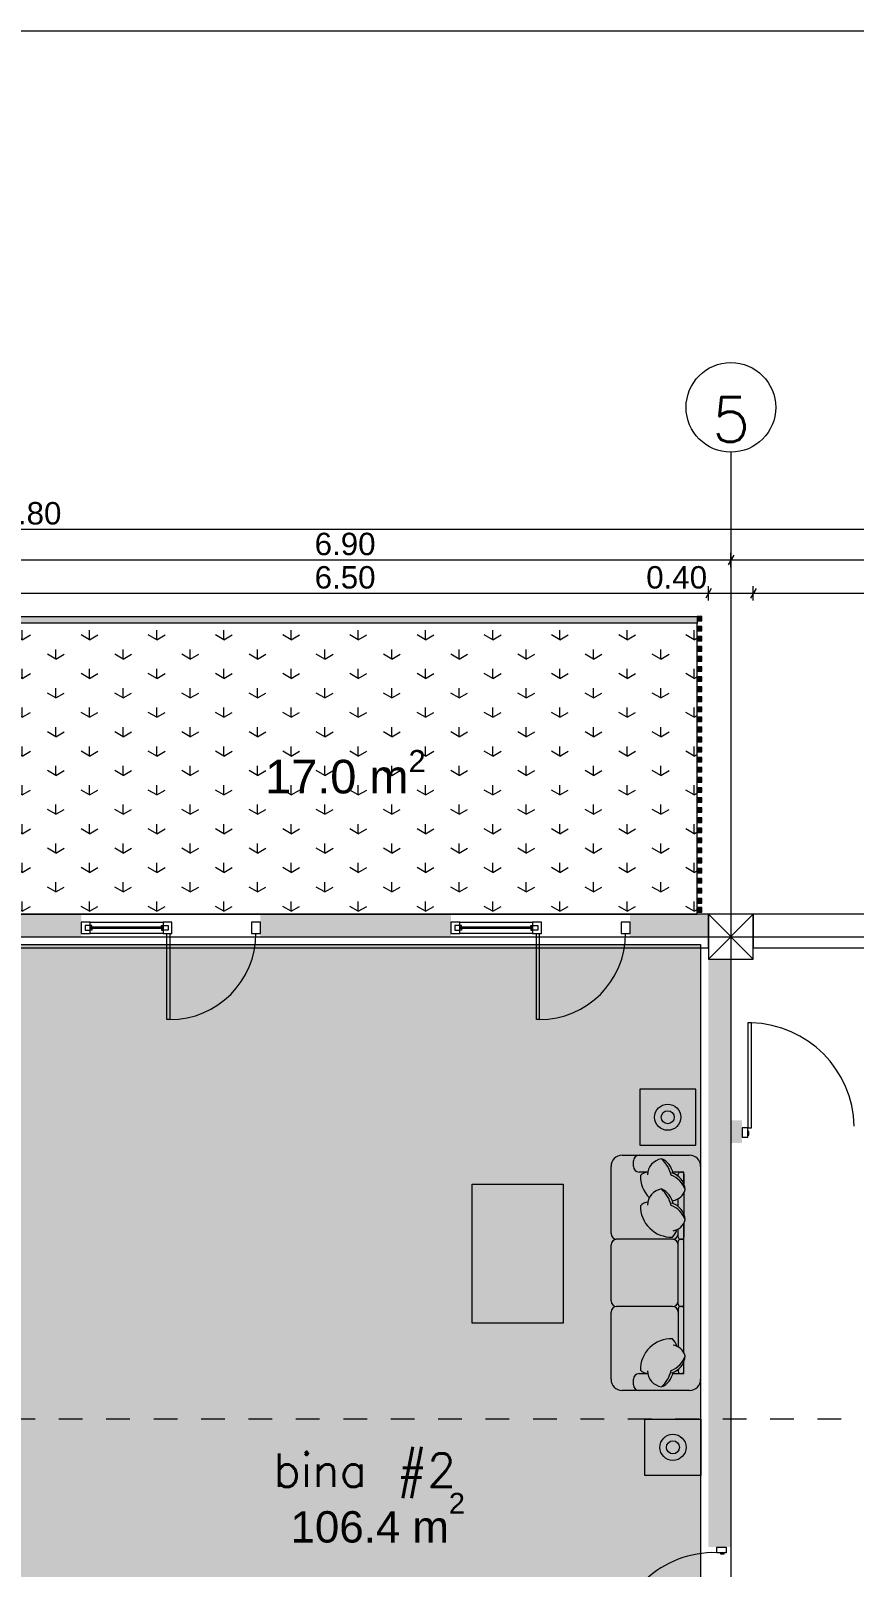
# Model space of a CAD drawing. Header units: millimetres. Extents: x 476244520 to 476657119, y 4620824743 to 4621446928.
# Drawn here: x 476411703 to 476419056, y 4621037509 to 4621051227 of the extents above; entities that cross this region are included whole.
import ezdxf

# ---------------------------------------------------------------- set-up
doc = ezdxf.new("R2010")
doc.units = ezdxf.units.MM
doc.header["$MEASUREMENT"] = 0
doc.linetypes.add('Dashed', pattern=[423.333333, 211.666667, -211.666667])
for name, color, linetype, lineweight in [('0_Pen_No__42_Pen_No__250_Pen_No__5', 5, 'Continuous', 0), ('2D Drafting - General_Pen_No__1_Pen_No__7', 7, 'Continuous', 0), ('2D Drafting - General_Pen_No__1_Pen_No__7_Pen_No__7', 7, 'Continuous', 0), ('2D Drafting - General_Pen_No__250_Pen_No__7_Pen_No__4', 7, 'Continuous', 0), ('2D Drafting - General_Pen_No__250_Pen_No__7_Pen_No__7', 7, 'Continuous', 0), ('2D Drafting - General_Pen_No__7_Pen_No__7_Pen_No__7', 7, 'Continuous', 0), ('Annotation - Text_Pen_No__7_Pen_No__142', 142, 'Continuous', 0), ('Annotation - Text_Pen_No__7_Pen_No__5', 5, 'Continuous', 0), ('Doors_Pen_No__7_Pen_No__7', 7, 'Continuous', 0), ('Doors_Pen_No__7_Pen_No__7_Pen_No__7', 7, 'Continuous', 0), ('G-Anno-Nplt_Pen_No__142', 142, 'Continuous', 0), ('G-Anno-Nplt_Pen_No__151', 151, 'Continuous', 0), ('G-Anno-Nplt_Pen_No__4', 7, 'Continuous', 0), ('G-Anno-Nplt_Pen_No__7', 7, 'Continuous', 0), ('kar-panjara_Pen_No__7_Pen_No__7_Pen_No__7', 7, 'Continuous', 0), ('New_0_Pen_No__250_Pen_No__255', 255, 'Continuous', 0), ('New_0_Pen_No__250_Pen_No__7', 7, 'Continuous', 0), ('New_0_Pen_No__7', 7, 'Continuous', 0), ('New_2D Drafting - General_Pen_No__250_Pen_No__7_Pen_No__112', 112, 'Continuous', 0), ('New_2D Drafting - General_Pen_No__250_Pen_No__7_Pen_No__4', 7, 'Continuous', 0), ('New_shenobebi_Pen_No__1', 1, 'Continuous', 0), ('New_Structural - Bearing_Pen_No__1', 1, 'Continuous', 0), ('zoma_Pen_No__142', 142, 'Continuous', 0), ('zoma_Pen_No__5_Pen_No__5', 5, 'Continuous', 0)]:
    doc.layers.add(name, color=color, linetype=linetype, lineweight=lineweight)
doc.layers.add('zoma', color=7, linetype='Continuous')
doc.styles.add('GENERATED_STYLE_1', font='arial.ttf')
doc.styles.add('GENERATED_STYLE_2', font='arial.ttf')
doc.linetypes.add('Break', pattern='A,0,[1,A-4 бѓЎбѓђбѓ®бѓљбѓ\x98 - nikas1.Shx,S=15.679026,R=0,X=0,Y=0],-1975.557214,0', length=1975.557214)
doc.dimstyles.new('GENERATED_STYLE__1', dxfattribs={"dimtxt": 200, "dimasz": 64.421331, "dimexe": 0.18, "dimexo": 3, "dimgap": 0.09, "dimtad": 1, "dimtih": 1, "dimtoh": 1, "dimlfac": 0.001, "dimzin": 0, "dimdsep": 46, "dimtxsty": 'GENERATED_STYLE_2', "dimblk": 'ARROWHEAD_2', "dimblk1": 'ARROWHEAD_2', "dimblk2": 'ARROWHEAD_2', "dimcen": 0.09, "dimclrd": 142, "dimclre": 142, "dimclrt": 142, "dimadec": 0, "dimazin": 0, "dimtfac": 1, "dimtdec": 4, "dimtmove": 0, "dimatfit": 3, "dimfxl": 1, "dimtolj": 1, "dimtzin": 0, "dimarcsym": 0})
doc.dimstyles.new('GENERATED_STYLE__2', dxfattribs={"dimtxt": 200, "dimasz": 64.421331, "dimexe": 0.18, "dimexo": 3, "dimgap": 0.09, "dimtad": 1, "dimtih": 1, "dimtoh": 1, "dimlfac": 0.001, "dimzin": 0, "dimdsep": 46, "dimtxsty": 'GENERATED_STYLE_2', "dimblk": 'ARROWHEAD_2', "dimblk1": 'ARROWHEAD_2', "dimblk2": 'ARROWHEAD_2', "dimcen": 0.09, "dimclrd": 142, "dimclre": 142, "dimclrt": 142, "dimadec": 0, "dimazin": 0, "dimtfac": 1, "dimtdec": 4, "dimtmove": 2, "dimatfit": 3, "dimfxl": 1, "dimtolj": 1, "dimtzin": 0, "dimarcsym": 0})

# ---------------------------------------------------------------- blocks, each defined once
blk = doc.blocks.new('*D863', base_point=(476844527, 4621385791))
at = {"layer": 'zoma_Pen_No__142', "color": 142, "linetype": 'Continuous', "lineweight": 0, "transparency": 16777216}
for p, q in [((476411054, 4621046438), (476411054, 4621046565)), ((476417954, 4621046438), (476417954, 4621046565)), ((476411079, 4621046544), (476411030, 4621046459)), ((476411054, 4621046502), (476417954, 4621046502)), ((476417979, 4621046544), (476417930, 4621046459))]:
    blk.add_line(p, q, dxfattribs=at)
at = {"layer": 'zoma_Pen_No__142', "color": 142, "lineweight": 0, "transparency": 16777216, "insert": (476414238, 4621046542), "char_height": 200, "attachment_point": 7, "style": 'GENERATED_STYLE_2'}
blk.add_mtext('\\A1;{\\pql;\\fArial CYR|b0|i0|c204|p34;6.90}', dxfattribs=at)
blk = doc.blocks.new('ARROWHEAD_2')
at = {"color": 0, "linetype": 'Continuous', "lineweight": 0}
for p, q in [((0, 0), (-1, 0)), ((-0.38, -0.66), (0.38, 0.66))]:
    blk.add_line(p, q, dxfattribs=at)
blk = doc.blocks.new('*D864', base_point=(476844527, 4621385791))
at = {"layer": 'zoma_Pen_No__142', "color": 142, "linetype": 'Continuous', "lineweight": 0, "transparency": 16777216}
for p, q in [((476417954, 4621046438), (476417954, 4621046565)), ((476424854, 4621046438), (476424854, 4621046565)), ((476417979, 4621046544), (476417930, 4621046459)), ((476417954, 4621046502), (476424854, 4621046502)), ((476424879, 4621046544), (476424830, 4621046459))]:
    blk.add_line(p, q, dxfattribs=at)
at = {"layer": 'zoma_Pen_No__142', "color": 142, "lineweight": 0, "transparency": 16777216, "insert": (476421138, 4621046542), "char_height": 200, "attachment_point": 7, "style": 'GENERATED_STYLE_2'}
blk.add_mtext('\\A1;{\\pql;\\fArial CYR|b0|i0|c204|p34;6.90}', dxfattribs=at)
blk = doc.blocks.new('*D873', base_point=(476844527, 4621385791))
at = {"layer": 'zoma_Pen_No__142', "color": 142, "linetype": 'Continuous', "lineweight": 0, "transparency": 16777216}
for p, q in [((476411279, 4621046246), (476411230, 4621046161)), ((476411254, 4621046140), (476411254, 4621046267)), ((476411254, 4621046204), (476417754, 4621046204)), ((476417779, 4621046246), (476417730, 4621046161)), ((476417754, 4621046140), (476417754, 4621046267))]:
    blk.add_line(p, q, dxfattribs=at)
at = {"layer": 'zoma_Pen_No__142', "color": 142, "lineweight": 0, "transparency": 16777216, "char_height": 200, "attachment_point": 7, "style": 'GENERATED_STYLE_2'}
for s, insert in [('\\A1;{\\pql;\\fArial CYR|b0|i0|c204|p34;6.50}', (476414238, 4621046244)), ('\\A1;{\\pql;\\fArial CYR|b0|i0|c204|p34;0.40}', (476417198, 4621046244))]:
    blk.add_mtext(s, dxfattribs=dict(at, insert=insert))
blk = doc.blocks.new('*D874', base_point=(476844527, 4621385791))
at = {"layer": 'zoma_Pen_No__142', "color": 142, "linetype": 'Continuous', "lineweight": 0, "transparency": 16777216}
for p, q in [((476417779, 4621046246), (476417730, 4621046161)), ((476417754, 4621046140), (476417754, 4621046267)), ((476417754, 4621046204), (476418154, 4621046204)), ((476418179, 4621046246), (476418130, 4621046161)), ((476418154, 4621046140), (476418154, 4621046267))]:
    blk.add_line(p, q, dxfattribs=at)
blk = doc.blocks.new('*D875', base_point=(476844527, 4621385791))
at = {"layer": 'zoma_Pen_No__142', "color": 142, "linetype": 'Continuous', "lineweight": 0, "transparency": 16777216}
for p, q in [((476418179, 4621046246), (476418130, 4621046161)), ((476418154, 4621046140), (476418154, 4621046267)), ((476418154, 4621046204), (476424654, 4621046204)), ((476424679, 4621046246), (476424630, 4621046161)), ((476424654, 4621046140), (476424654, 4621046267))]:
    blk.add_line(p, q, dxfattribs=at)
at = {"layer": 'zoma_Pen_No__142', "color": 142, "lineweight": 0, "transparency": 16777216, "char_height": 200, "attachment_point": 7, "style": 'GENERATED_STYLE_2'}
for s, insert in [('\\A1;{\\pql;\\fArial CYR|b0|i0|c204|p34;6.50}', (476421138, 4621046244)), ('\\A1;{\\pql;\\fArial CYR|b0|i0|c204|p34;0.40}', (476424098, 4621046244))]:
    blk.add_mtext(s, dxfattribs=dict(at, insert=insert))
blk = doc.blocks.new('*D879', base_point=(476844527, 4621385791))
at = {"layer": 'zoma_Pen_No__142', "color": 142, "linetype": 'Continuous', "lineweight": 0, "transparency": 16777216}
for p, q in [((476390154, 4621046712), (476390154, 4621046839)), ((476431954, 4621046712), (476431954, 4621046839)), ((476390113, 4621046776), (476390154, 4621046776)), ((476390179, 4621046818), (476390130, 4621046733)), ((476390154, 4621046776), (476431954, 4621046776)), ((476431930, 4621046733), (476431979, 4621046818)), ((476431954, 4621046776), (476431996, 4621046776))]:
    blk.add_line(p, q, dxfattribs=at)
at = {"layer": 'zoma_Pen_No__142', "color": 142, "lineweight": 0, "transparency": 16777216, "insert": (476411278, 4621046816), "char_height": 200, "attachment_point": 7, "style": 'GENERATED_STYLE_2'}
blk.add_mtext('\\A1;{\\pql;\\fArial CYR|b0|i0|c204|p34;41.80}', dxfattribs=at)

msp = doc.modelspace()

# ---------------------------------------------------------------- hatches: boundary and pattern name
at = {"layer": '2D Drafting - General_Pen_No__250_Pen_No__7_Pen_No__7', "linetype": 'Continuous', "lineweight": 0}
for points in [[(476412154.209, 4621043138.242), (476411254.207, 4621043138.242), (476411254.207, 4621043338.242), (476412154.209, 4621043338.242)], [(476415454.209, 4621043138.242), (476413754.209, 4621043138.242), (476413754.209, 4621043338.242), (476415454.209, 4621043338.242)], [(476417754.207, 4621043138.242), (476417054.209, 4621043138.242), (476417054.209, 4621043338.242), (476417754.207, 4621043338.242)], [(476417954.207, 4621042938.242), (476417954.207, 4621037688.242), (476417754.207, 4621037688.242), (476417754.207, 4621042938.242)], [(476418054.121, 4621041297.869), (476417954.207, 4621041297.869), (476417954.207, 4621041497.869), (476418054.121, 4621041497.869)]]:
    msp.add_hatch(color=7, dxfattribs=at).paths.add_polyline_path(points)
at = {"layer": 'G-Anno-Nplt_Pen_No__151', "linetype": 'Continuous', "lineweight": 0, "true_color": 0x1f2f3f}
msp.add_hatch(color=169, dxfattribs=at).paths.add_polyline_path([(476417454.207, 4621035567.223), (476417954.207, 4621035567.223), (476417954.207, 4621033970.318), (476417884.207, 4621033970.318), (476417884.207, 4621033008.242), (476417684.997, 4621033008.242), (476417684.997, 4621032468.242), (476417884.207, 4621032468.242), (476417884.207, 4621027508.245), (476414284.031, 4621027508.245), (476414284.031, 4621025908.3), (476411624.207, 4621025908.3), (476411624.207, 4621026258.371), (476411224.207, 4621026258.371), (476411224.207, 4621032468.242), (476411324.207, 4621032468.242), (476411324.207, 4621033008.242), (476411224.207, 4621033008.242), (476411224.207, 4621034303.804), (476411154.207, 4621034303.804), (476411154.207, 4621036038.242), (476411224.207, 4621036038.242), (476411254.207, 4621036038.242), (476411254.207, 4621036268.241), (476411624.207, 4621036268.241), (476411624.207, 4621037098.43), (476411224.207, 4621037098.43), (476411224.207, 4621042868.242), (476411324.207, 4621042868.242), (476411324.207, 4621043068.242), (476417684.207, 4621043068.242), (476417684.207, 4621036208.242), (476417384.207, 4621036208.242), (476417384.207, 4621035872.045), (476417454.207, 4621035872.045)])
at = {"layer": 'New_0_Pen_No__250_Pen_No__255', "linetype": 'Continuous', "lineweight": 0}
for points in [[(476411074.355, 4621045997.895), (476417654.207, 4621045997.895), (476417654.207, 4621045938.242), (476411074.355, 4621045938.242)], [(476417694.503, 4621045997.895), (476417654.207, 4621045997.895), (476417654.207, 4621045958.242), (476417694.503, 4621045958.242)], [(476417694.503, 4621045908.537), (476417654.207, 4621045908.537), (476417654.207, 4621045868.884), (476417694.503, 4621045868.884)], [(476417694.503, 4621045818.537), (476417654.207, 4621045818.537), (476417654.207, 4621045778.884), (476417694.503, 4621045778.884)], [(476417694.503, 4621045728.537), (476417654.207, 4621045728.537), (476417654.207, 4621045688.884), (476417694.503, 4621045688.884)], [(476417694.503, 4621045638.537), (476417654.207, 4621045638.537), (476417654.207, 4621045598.884), (476417694.503, 4621045598.884)], [(476417694.503, 4621045548.537), (476417654.207, 4621045548.537), (476417654.207, 4621045508.884), (476417694.503, 4621045508.884)], [(476417694.503, 4621045458.537), (476417654.207, 4621045458.537), (476417654.207, 4621045418.884), (476417694.503, 4621045418.884)], [(476417694.503, 4621045368.537), (476417654.207, 4621045368.537), (476417654.207, 4621045328.884), (476417694.503, 4621045328.884)], [(476417694.503, 4621045278.537), (476417654.207, 4621045278.537), (476417654.207, 4621045238.884), (476417694.503, 4621045238.884)], [(476417694.503, 4621045188.537), (476417654.207, 4621045188.537), (476417654.207, 4621045148.884), (476417694.503, 4621045148.884)], [(476417694.503, 4621045098.537), (476417654.207, 4621045098.537), (476417654.207, 4621045058.884), (476417694.503, 4621045058.884)], [(476417694.503, 4621045008.537), (476417654.207, 4621045008.537), (476417654.207, 4621044968.884), (476417694.503, 4621044968.884)], [(476417694.503, 4621044918.537), (476417654.207, 4621044918.537), (476417654.207, 4621044878.884), (476417694.503, 4621044878.884)], [(476417694.503, 4621044828.537), (476417654.207, 4621044828.537), (476417654.207, 4621044788.884), (476417694.503, 4621044788.884)], [(476417694.503, 4621044738.537), (476417654.207, 4621044738.537), (476417654.207, 4621044698.884), (476417694.503, 4621044698.884)], [(476417694.503, 4621044648.537), (476417654.207, 4621044648.537), (476417654.207, 4621044608.884), (476417694.503, 4621044608.884)], [(476417694.503, 4621044558.537), (476417654.207, 4621044558.537), (476417654.207, 4621044518.884), (476417694.503, 4621044518.884)], [(476417694.503, 4621044468.537), (476417654.207, 4621044468.537), (476417654.207, 4621044428.884), (476417694.503, 4621044428.884)], [(476417694.503, 4621044378.537), (476417654.207, 4621044378.537), (476417654.207, 4621044338.884), (476417694.503, 4621044338.884)], [(476417694.503, 4621044288.537), (476417654.207, 4621044288.537), (476417654.207, 4621044248.884), (476417694.503, 4621044248.884)], [(476417694.503, 4621044198.537), (476417654.207, 4621044198.537), (476417654.207, 4621044158.884), (476417694.503, 4621044158.884)], [(476417694.503, 4621044108.537), (476417654.207, 4621044108.537), (476417654.207, 4621044068.884), (476417694.503, 4621044068.884)], [(476417694.503, 4621044018.537), (476417654.207, 4621044018.537), (476417654.207, 4621043978.884), (476417694.503, 4621043978.884)], [(476417694.503, 4621043928.537), (476417654.207, 4621043928.537), (476417654.207, 4621043888.884), (476417694.503, 4621043888.884)], [(476417694.503, 4621043838.537), (476417654.207, 4621043838.537), (476417654.207, 4621043798.884), (476417694.503, 4621043798.884)], [(476417694.503, 4621043748.537), (476417654.207, 4621043748.537), (476417654.207, 4621043708.884), (476417694.503, 4621043708.884)], [(476417694.503, 4621043658.537), (476417654.207, 4621043658.537), (476417654.207, 4621043618.884), (476417694.503, 4621043618.884)], [(476417694.503, 4621043568.537), (476417654.207, 4621043568.537), (476417654.207, 4621043528.884), (476417694.503, 4621043528.884)], [(476417694.503, 4621043478.537), (476417654.207, 4621043478.537), (476417654.207, 4621043438.884), (476417694.503, 4621043438.884)], [(476417694.503, 4621043397.894), (476417654.207, 4621043397.894), (476417654.207, 4621043358.241), (476417694.503, 4621043358.241)]]:
    msp.add_hatch(color=255, dxfattribs=at).paths.add_polyline_path(points)
at = {"layer": 'New_2D Drafting - General_Pen_No__250_Pen_No__7_Pen_No__112', "linetype": 'Continuous', "lineweight": 0}
h = msp.add_hatch(dxfattribs=at)
h.set_pattern_fill('GRASS', color=112, style=0, pattern_type=2)
h.set_pattern_definition([(90, (476844527.15, 4621385791.04), (-600, 0), [86.60254, -259.80762]), (90, (476844827.15, 4621385964.25), (-600, 0), [86.60254, -259.80762]), (30, (476844527.15, 4621385791.04), (-300, 519.61524), [86.60254, -259.80762]), (30, (476844527.15, 4621386137.45), (-300, 519.61524), [86.60254, -259.80762]), (150, (476844527.15, 4621385791.04), (300, 519.61524), [86.60254, -259.80762]), (150, (476844527.15, 4621386137.45), (300, 519.61524), [86.60254, -259.80762])])
h.paths.add_polyline_path([(476411074.355, 4621043338.242), (476417654.207, 4621043338.242), (476417654.207, 4621045938.242), (476411074.355, 4621045938.242)])

# ---------------------------------------------------------------- linework, layer by layer
at = {"layer": '0_Pen_No__42_Pen_No__250_Pen_No__5', "color": 5, "linetype": 'Continuous', "lineweight": 0}
msp.add_circle((476417954.207, 4621047864.053), 400, dxfattribs=at)
msp.add_circle((476417954.207, 4621047864.053), 400, dxfattribs=at)
at = {"layer": '2D Drafting - General_Pen_No__1_Pen_No__7', "color": 7, "linetype": 'Continuous', "lineweight": 0}
for p, q in [((476418154.207, 4621042938.242), (476417754.207, 4621043338.242)), ((476417754.207, 4621042938.242), (476418154.207, 4621043338.242))]:
    msp.add_line(p, q, dxfattribs=at)
at = {"layer": '2D Drafting - General_Pen_No__1_Pen_No__7', "color": 7, "linetype": 'Continuous', "lineweight": 0, "flags": 128}
for points in [[(476411254.207, 4621043038.242), (476417754.207, 4621043038.242), (476417754.207, 4621043338.242), (476411254.207, 4621043338.242)], [(476417754.207, 4621042938.242), (476418154.207, 4621042938.242), (476418154.207, 4621043338.242), (476417754.207, 4621043338.242)], [(476418154.207, 4621043038.242), (476424654.207, 4621043038.242), (476424654.207, 4621043338.242), (476418154.207, 4621043338.242)]]:
    msp.add_lwpolyline(points, close=True, dxfattribs=at)
at = {"layer": '2D Drafting - General_Pen_No__1_Pen_No__7_Pen_No__7', "color": 7, "linetype": 'Continuous', "lineweight": 0}
msp.add_arc((476417803.176, 4621036745.964), 893.239, 88.396194, 178.396194, dxfattribs=at)
at = {"layer": '2D Drafting - General_Pen_No__7_Pen_No__7_Pen_No__7', "color": 7, "linetype": 'Continuous', "lineweight": 0, "flags": 128}
for points in [[(476412234.214, 4621043268.004), (476412884.214, 4621043267.976), (476412884.209, 4621043168.037), (476412234.209, 4621043168.065)], [(476415534.209, 4621043268.063), (476416184.209, 4621043268.035), (476416184.205, 4621043168.096), (476415534.205, 4621043168.124)]]:
    msp.add_lwpolyline(points, close=True, dxfattribs=at)
at = {"layer": '2D Drafting - General_Pen_No__7_Pen_No__7_Pen_No__7', "color": 7, "linetype": 'Continuous', "lineweight": 0}
for centre in [(476412943.898, 4621043168.024), (476416243.893, 4621043168.083)]:
    msp.add_arc(centre, 770.311, 269.9974687, 359.994289, dxfattribs=at)
at = {"layer": 'Doors_Pen_No__7_Pen_No__7', "color": 7, "linetype": 'Continuous', "lineweight": 0, "flags": 128}
for points in [[(476418104.513, 4621041432.535), (476418137.846, 4621041432.535), (476418137.846, 4621042370.424), (476418104.513, 4621042370.424)], [(476418054.124, 4621041347.869), (476418104.513, 4621041347.869), (476418104.513, 4621041432.535), (476418054.124, 4621041432.535)], [(476418104.513, 4621041365.869), (476418115.624, 4621041365.869), (476418115.624, 4621041399.202), (476418104.513, 4621041399.202)]]:
    msp.add_lwpolyline(points, close=True, dxfattribs=at)
at = {"layer": 'Doors_Pen_No__7_Pen_No__7_Pen_No__7', "color": 7, "linetype": 'Continuous', "lineweight": 0, "flags": 128}
for points in [[(476412917.232, 4621043168.025), (476412943.898, 4621043168.024), (476412943.864, 4621042397.712), (476412917.198, 4621042397.714)], [(476416217.227, 4621043168.084), (476416243.893, 4621043168.083), (476416243.859, 4621042397.771), (476416217.193, 4621042397.773)], [(476417912.843, 4621037688.242), (476417912.843, 4621037638.853), (476417828.176, 4621037638.853), (476417828.176, 4621037688.242)], [(476417894.843, 4621037627.742), (476417894.843, 4621037638.853), (476417861.509, 4621037638.853), (476417861.509, 4621037627.742)]]:
    msp.add_lwpolyline(points, close=True, dxfattribs=at)
at = {"layer": 'G-Anno-Nplt_Pen_No__4', "color": 7, "linetype": 'Continuous', "lineweight": 0, "flags": 128}
msp.add_lwpolyline([(476411324.207, 4621043068.242), (476417684.207, 4621043068.242), (476417684.207, 4621036208.242), (476417384.207, 4621036208.242), (476417384.207, 4621035872.045), (476417454.207, 4621035872.045), (476417454.207, 4621035567.223), (476417954.207, 4621035567.223), (476417954.207, 4621033970.318), (476417884.207, 4621033970.318), (476417884.207, 4621033008.242), (476417684.997, 4621033008.242), (476417684.997, 4621032468.242), (476417884.207, 4621032468.242), (476417884.207, 4621027508.245), (476414284.031, 4621027508.245), (476414284.031, 4621025908.3), (476411624.207, 4621025908.3)], dxfattribs=at)
at = {"layer": 'G-Anno-Nplt_Pen_No__7', "color": 7, "linetype": 'Continuous', "lineweight": 0}
msp.add_arc((476418109.275, 4621041424.246), 946.61, 1.3733964, 88.2704205, dxfattribs=at)
at = {"layer": 'kar-panjara_Pen_No__7_Pen_No__7_Pen_No__7', "color": 7, "linetype": 'Continuous', "lineweight": 0, "flags": 128}
for points in [[(476412234.214, 4621043268.004), (476412154.214, 4621043268.008), (476412154.209, 4621043168.008), (476412234.209, 4621043168.004)], [(476412964.214, 4621043268.033), (476412884.214, 4621043268.037), (476412884.209, 4621043168.037), (476412964.209, 4621043168.033)], [(476413754.214, 4621043267.955), (476413674.214, 4621043267.959), (476413674.209, 4621043167.959), (476413754.209, 4621043167.955)], [(476415534.209, 4621043268.063), (476415454.209, 4621043268.067), (476415454.205, 4621043168.067), (476415534.205, 4621043168.063)], [(476416264.209, 4621043268.092), (476416184.209, 4621043268.096), (476416184.205, 4621043168.096), (476416264.205, 4621043168.092)], [(476417054.209, 4621043268.014), (476416974.209, 4621043268.018), (476416974.205, 4621043168.018), (476417054.205, 4621043168.014)], [(476412189.211, 4621043198.067), (476412234.211, 4621043198.065), (476412234.211, 4621043213.065), (476412234.212, 4621043223.065), (476412249.212, 4621043223.065), (476412249.212, 4621043238.065), (476412189.212, 4621043238.067)], [(476412234.211, 4621043213.065), (476412884.211, 4621043213.037), (476412884.212, 4621043223.037), (476412234.212, 4621043223.065)], [(476412249.211, 4621043198.065), (476412234.211, 4621043198.065), (476412234.211, 4621043213.065), (476412249.211, 4621043213.065)], [(476412869.211, 4621043198.037), (476412884.211, 4621043198.037), (476412884.211, 4621043213.037), (476412869.211, 4621043213.037)], [(476412929.211, 4621043198.035), (476412884.211, 4621043198.037), (476412884.211, 4621043213.037), (476412884.212, 4621043223.037), (476412869.212, 4621043223.037), (476412869.212, 4621043238.037), (476412929.212, 4621043238.035)], [(476415489.206, 4621043198.126), (476415534.206, 4621043198.124), (476415534.206, 4621043213.124), (476415534.207, 4621043223.124), (476415549.207, 4621043223.124), (476415549.208, 4621043238.124), (476415489.208, 4621043238.126)], [(476415534.206, 4621043213.124), (476416184.206, 4621043213.096), (476416184.207, 4621043223.096), (476415534.207, 4621043223.124)], [(476415549.206, 4621043198.124), (476415534.206, 4621043198.124), (476415534.206, 4621043213.124), (476415549.206, 4621043213.124)], [(476416169.206, 4621043198.096), (476416184.206, 4621043198.096), (476416184.206, 4621043213.096), (476416169.206, 4621043213.096)], [(476416229.206, 4621043198.094), (476416184.206, 4621043198.096), (476416184.206, 4621043213.096), (476416184.207, 4621043223.096), (476416169.207, 4621043223.096), (476416169.208, 4621043238.096), (476416229.208, 4621043238.094)]]:
    msp.add_lwpolyline(points, close=True, dxfattribs=at)
at = {"layer": 'New_0_Pen_No__250_Pen_No__7', "color": 7, "linetype": 'Continuous', "lineweight": 0, "flags": 128}
for points in [[(476411074.355, 4621045997.895), (476417654.207, 4621045997.895), (476417654.207, 4621045938.242), (476411074.355, 4621045938.242)], [(476417694.503, 4621045997.895), (476417654.207, 4621045997.895), (476417654.207, 4621045958.242), (476417694.503, 4621045958.242)], [(476417694.503, 4621045908.537), (476417654.207, 4621045908.537), (476417654.207, 4621045868.884), (476417694.503, 4621045868.884)], [(476417694.503, 4621045818.537), (476417654.207, 4621045818.537), (476417654.207, 4621045778.884), (476417694.503, 4621045778.884)], [(476417694.503, 4621045728.537), (476417654.207, 4621045728.537), (476417654.207, 4621045688.884), (476417694.503, 4621045688.884)], [(476417694.503, 4621045638.537), (476417654.207, 4621045638.537), (476417654.207, 4621045598.884), (476417694.503, 4621045598.884)], [(476417694.503, 4621045548.537), (476417654.207, 4621045548.537), (476417654.207, 4621045508.884), (476417694.503, 4621045508.884)], [(476417694.503, 4621045458.537), (476417654.207, 4621045458.537), (476417654.207, 4621045418.884), (476417694.503, 4621045418.884)], [(476417694.503, 4621045368.537), (476417654.207, 4621045368.537), (476417654.207, 4621045328.884), (476417694.503, 4621045328.884)], [(476417694.503, 4621045278.537), (476417654.207, 4621045278.537), (476417654.207, 4621045238.884), (476417694.503, 4621045238.884)], [(476417694.503, 4621045188.537), (476417654.207, 4621045188.537), (476417654.207, 4621045148.884), (476417694.503, 4621045148.884)], [(476417694.503, 4621045098.537), (476417654.207, 4621045098.537), (476417654.207, 4621045058.884), (476417694.503, 4621045058.884)], [(476417694.503, 4621045008.537), (476417654.207, 4621045008.537), (476417654.207, 4621044968.884), (476417694.503, 4621044968.884)], [(476417694.503, 4621044918.537), (476417654.207, 4621044918.537), (476417654.207, 4621044878.884), (476417694.503, 4621044878.884)], [(476417694.503, 4621044828.537), (476417654.207, 4621044828.537), (476417654.207, 4621044788.884), (476417694.503, 4621044788.884)], [(476417694.503, 4621044738.537), (476417654.207, 4621044738.537), (476417654.207, 4621044698.884), (476417694.503, 4621044698.884)], [(476417694.503, 4621044648.537), (476417654.207, 4621044648.537), (476417654.207, 4621044608.884), (476417694.503, 4621044608.884)], [(476417694.503, 4621044558.537), (476417654.207, 4621044558.537), (476417654.207, 4621044518.884), (476417694.503, 4621044518.884)], [(476417694.503, 4621044468.537), (476417654.207, 4621044468.537), (476417654.207, 4621044428.884), (476417694.503, 4621044428.884)], [(476417694.503, 4621044378.537), (476417654.207, 4621044378.537), (476417654.207, 4621044338.884), (476417694.503, 4621044338.884)], [(476417694.503, 4621044288.537), (476417654.207, 4621044288.537), (476417654.207, 4621044248.884), (476417694.503, 4621044248.884)], [(476417694.503, 4621044198.537), (476417654.207, 4621044198.537), (476417654.207, 4621044158.884), (476417694.503, 4621044158.884)], [(476417694.503, 4621044108.537), (476417654.207, 4621044108.537), (476417654.207, 4621044068.884), (476417694.503, 4621044068.884)], [(476417694.503, 4621044018.537), (476417654.207, 4621044018.537), (476417654.207, 4621043978.884), (476417694.503, 4621043978.884)], [(476417694.503, 4621043928.537), (476417654.207, 4621043928.537), (476417654.207, 4621043888.884), (476417694.503, 4621043888.884)], [(476417694.503, 4621043838.537), (476417654.207, 4621043838.537), (476417654.207, 4621043798.884), (476417694.503, 4621043798.884)], [(476417694.503, 4621043748.537), (476417654.207, 4621043748.537), (476417654.207, 4621043708.884), (476417694.503, 4621043708.884)], [(476417694.503, 4621043658.537), (476417654.207, 4621043658.537), (476417654.207, 4621043618.884), (476417694.503, 4621043618.884)], [(476417694.503, 4621043568.537), (476417654.207, 4621043568.537), (476417654.207, 4621043528.884), (476417694.503, 4621043528.884)], [(476417694.503, 4621043478.537), (476417654.207, 4621043478.537), (476417654.207, 4621043438.884), (476417694.503, 4621043438.884)], [(476417694.503, 4621043397.894), (476417654.207, 4621043397.894), (476417654.207, 4621043358.241), (476417694.503, 4621043358.241)]]:
    msp.add_lwpolyline(points, close=True, dxfattribs=at)
at = {"layer": 'New_0_Pen_No__7', "color": 7, "linetype": 'Continuous', "lineweight": 0}
for p, q in [((476417639.931, 4621041776.675), (476417139.931, 4621041776.675)), ((476417139.931, 4621041776.675), (476417139.931, 4621041276.675)), ((476417639.931, 4621041776.675), (476417139.931, 4621041776.675)), ((476417139.931, 4621041776.675), (476417139.931, 4621041276.675)), ((476417639.931, 4621041276.675), (476417639.931, 4621041776.675)), ((476417639.931, 4621041276.675), (476417639.931, 4621041776.675)), ((476417139.931, 4621041276.675), (476417639.931, 4621041276.675)), ((476417139.931, 4621041276.675), (476417639.931, 4621041276.675)), ((476416884.207, 4621040487.091), (476416884.207, 4621041087.091)), ((476416884.207, 4621040487.091), (476416884.207, 4621041087.091)), ((476416984.207, 4621041187.091), (476417584.207, 4621041187.091)), ((476416984.207, 4621041187.091), (476417584.207, 4621041187.091)), ((476417084.207, 4621041087.091), (476417084.207, 4621041137.091)), ((476417084.207, 4621041087.091), (476417084.207, 4621041137.091)), ((476417684.207, 4621041087.091), (476417684.207, 4621039187.091)), ((476417684.207, 4621041087.091), (476417684.207, 4621039187.091)), ((476417211.675, 4621041037.091), (476417134.207, 4621041037.091)), ((476417211.675, 4621041037.091), (476417134.207, 4621041037.091)), ((476417534.207, 4621041037.091), (476417435.945, 4621041037.091)), ((476417534.207, 4621041037.091), (476417435.945, 4621041037.091)), ((476417484.207, 4621040998.935), (476417484.207, 4621041017.091)), ((476417484.207, 4621040998.935), (476417484.207, 4621041017.091)), ((476417504.207, 4621041037.091), (476417514.207, 4621041037.091)), ((476417504.207, 4621041037.091), (476417514.207, 4621041037.091)), ((476417534.207, 4621040931.905), (476417534.207, 4621041037.091)), ((476417534.207, 4621040931.905), (476417534.207, 4621041037.091)), ((476417534.207, 4621041017.091), (476417534.207, 4621040931.905)), ((476417534.207, 4621041017.091), (476417534.207, 4621040931.905)), ((476417484.207, 4621040729.587), (476417484.207, 4621040798.376)), ((476417484.207, 4621040729.587), (476417484.207, 4621040798.376)), ((476417534.207, 4621040848.723), (476417534.207, 4621040662.557)), ((476417534.207, 4621040848.723), (476417534.207, 4621040662.557)), ((476417484.207, 4621040457.091), (476417484.207, 4621040529.028)), ((476417484.207, 4621040457.091), (476417484.207, 4621040529.028)), ((476417534.207, 4621039425.459), (476417534.207, 4621040579.375)), ((476417534.207, 4621040579.375), (476417534.207, 4621040457.091)), ((476417534.207, 4621039425.459), (476417534.207, 4621040579.375)), ((476417534.207, 4621040579.375), (476417534.207, 4621040457.091)), ((476416884.207, 4621039887.091), (476416884.207, 4621040387.091)), ((476416884.207, 4621039887.091), (476416884.207, 4621040387.091)), ((476417434.207, 4621040437.091), (476416934.207, 4621040437.091)), ((476417434.207, 4621040437.091), (476416934.207, 4621040437.091)), ((476417484.207, 4621039857.091), (476417484.207, 4621040417.091)), ((476417484.207, 4621039857.091), (476417484.207, 4621040417.091)), ((476417504.207, 4621040437.091), (476417514.207, 4621040437.091)), ((476417514.207, 4621040437.091), (476417504.207, 4621040437.091)), ((476417504.207, 4621040437.091), (476417514.207, 4621040437.091)), ((476417514.207, 4621040437.091), (476417504.207, 4621040437.091)), ((476417434.207, 4621039837.091), (476416934.207, 4621039837.091)), ((476417434.207, 4621039837.091), (476416934.207, 4621039837.091)), ((476417514.207, 4621039837.091), (476417504.207, 4621039837.091)), ((476417514.207, 4621039837.091), (476417504.207, 4621039837.091)), ((476417514.207, 4621039837.091), (476417504.207, 4621039837.091)), ((476417514.207, 4621039837.091), (476417504.207, 4621039837.091)), ((476416884.207, 4621039187.091), (476416884.207, 4621039787.091)), ((476416884.207, 4621039187.091), (476416884.207, 4621039787.091)), ((476417484.207, 4621039817.091), (476417484.207, 4621039475.806)), ((476417484.207, 4621039817.091), (476417484.207, 4621039475.806)), ((476417534.207, 4621039237.091), (476417534.207, 4621039342.277)), ((476417534.207, 4621039257.091), (476417534.207, 4621039342.277)), ((476417534.207, 4621039237.091), (476417534.207, 4621039342.277)), ((476417534.207, 4621039257.091), (476417534.207, 4621039342.277)), ((476417084.207, 4621039137.091), (476417084.207, 4621039187.091)), ((476417084.207, 4621039137.091), (476417084.207, 4621039187.091)), ((476417134.207, 4621039237.091), (476417211.675, 4621039237.091)), ((476417134.207, 4621039237.091), (476417211.675, 4621039237.091)), ((476417435.945, 4621039237.091), (476417534.207, 4621039237.091)), ((476417435.945, 4621039237.091), (476417534.207, 4621039237.091)), ((476417484.207, 4621039275.247), (476417484.207, 4621039257.091)), ((476417484.207, 4621039275.247), (476417484.207, 4621039257.091)), ((476417504.207, 4621039237.091), (476417514.207, 4621039237.091)), ((476417504.207, 4621039237.091), (476417514.207, 4621039237.091)), ((476417584.207, 4621039087.091), (476416984.207, 4621039087.091)), ((476417584.207, 4621039087.091), (476416984.207, 4621039087.091))]:
    msp.add_line(p, q, dxfattribs=at)
for points in [[(476415642.811, 4621040928.364), (476416456.558, 4621040928.364), (476416456.558, 4621039687.66), (476415642.811, 4621039687.66)], [(476415642.812, 4621040928.364), (476416456.559, 4621040928.364), (476416456.559, 4621039687.66), (476415642.812, 4621039687.66)], [(476417186.924, 4621038829.365), (476417686.924, 4621038829.365), (476417686.924, 4621038329.365), (476417186.924, 4621038329.365)], [(476417186.925, 4621038829.365), (476417686.925, 4621038829.365), (476417686.925, 4621038329.365), (476417186.925, 4621038329.365)]]:
    msp.add_lwpolyline(points, close=True, dxfattribs=at)
for centre, radius in [((476417389.931, 4621041526.675), 116.667), ((476417389.931, 4621041526.675), 116.667), ((476417389.931, 4621041526.675), 58.333), ((476417389.931, 4621041526.675), 58.333), ((476417436.924, 4621038579.365), 116.667), ((476417436.925, 4621038579.365), 116.667), ((476417436.924, 4621038579.365), 58.333), ((476417436.925, 4621038579.365), 58.333)]:
    msp.add_circle(centre, radius, dxfattribs=at)
for centre, radius, start, end in [((476416984.207, 4621041087.091), 100, 90, 180), ((476416984.207, 4621041087.091), 100, 90, 180), ((476417134.207, 4621041137.091), 50, 90, 180), ((476417134.207, 4621041137.091), 50, 90, 180), ((476417134.207, 4621041087.091), 50, 180, 270), ((476417134.207, 4621041087.091), 50, 180, 270), ((476417359.279, 4621041006.562), 150.728, 99.3928456, 177.9328278), ((476417359.279, 4621041006.562), 150.728, 99.3928456, 177.9328278), ((476417264.654, 4621040992.79), 176.927, 10.6386668, 66.6848493), ((476417135.74, 4621040939.957), 293.149, 13.6491609, 47.2632291), ((476417264.654, 4621040992.79), 176.927, 10.6386668, 66.6848493), ((476417135.74, 4621040939.957), 293.149, 13.6491609, 47.2632291), ((476417584.207, 4621041087.091), 100, 0, 90), ((476417584.207, 4621041087.091), 100, 0, 90), ((476417423.744, 4621041003.458), 278.124, 179.4210676, 224.7117329), ((476417423.744, 4621041003.458), 278.124, 179.4210676, 224.7117329), ((476417224.099, 4621040924.698), 113.183, 96.2902505, 133.8883997), ((476417224.099, 4621040924.698), 113.183, 96.2902505, 133.8883997), ((476417339.404, 4621040803.698), 220.903, 20.2593802, 68.4317468), ((476417339.404, 4621040803.698), 220.903, 20.2593802, 68.4317468), ((476417376.907, 4621040866.733), 170.267, 4.533178, 72.7286375), ((476417376.907, 4621040866.733), 170.267, 4.533178, 72.7286375), ((476417504.207, 4621041017.091), 20, 90, 180), ((476417504.207, 4621041017.091), 20, 90, 180), ((476417514.207, 4621041017.091), 20, 0, 90), ((476417514.207, 4621041017.091), 20, 0, 90), ((476417359.279, 4621040737.214), 150.728, 99.3928458, 177.932828), ((476417359.279, 4621040737.214), 150.728, 99.3928458, 177.932828), ((476417264.654, 4621040723.442), 176.927, 10.6386669, 66.6848493), ((476417135.74, 4621040670.609), 293.149, 13.6491607, 47.263229), ((476417264.654, 4621040723.442), 176.927, 10.6386669, 66.6848493), ((476417135.74, 4621040670.609), 293.149, 13.6491607, 47.263229), ((476417420.17, 4621040911.972), 130.403, 277.7680215, 345.8936057), ((476417420.171, 4621040911.972), 130.403, 277.7680215, 345.8936057), ((476417423.744, 4621040734.11), 278.124, 179.4210675, 271.7149849), ((476417423.744, 4621040734.11), 278.124, 179.4210675, 271.7149849), ((476417224.099, 4621040655.35), 113.183, 96.2902505, 133.8883997), ((476417224.099, 4621040655.35), 113.183, 96.2902505, 133.8883997), ((476417339.404, 4621040534.35), 220.903, 20.2593804, 68.4317471), ((476417339.404, 4621040534.35), 220.903, 20.2593804, 68.4317471), ((476417376.907, 4621040597.385), 170.267, 4.5331781, 72.7286377), ((476417376.907, 4621040597.385), 170.267, 4.5331781, 72.7286377), ((476417316.7, 4621040569.459), 161.732, 315.5055259, 343.2207213), ((476417316.701, 4621040569.459), 161.732, 315.5055259, 343.2207213), ((476417420.17, 4621040642.624), 130.403, 277.7680213, 345.893606), ((476417420.171, 4621040642.624), 130.403, 277.7680213, 345.893606), ((476416934.207, 4621040487.091), 50, 180, 270), ((476416934.207, 4621040487.091), 50, 180, 270), ((476416934.207, 4621040387.091), 50, 90, 180), ((476416934.207, 4621040387.091), 50, 90, 180), ((476417434.207, 4621040487.091), 50, 270, 0), ((476417434.207, 4621040487.091), 50, 270, 0), ((476417434.207, 4621040387.091), 50, 0, 90), ((476417434.207, 4621040387.091), 50, 0, 90), ((476417504.207, 4621040457.091), 20, 180, 270), ((476417504.207, 4621040457.091), 20, 180, 270), ((476417504.207, 4621040417.091), 20, 90, 180), ((476417504.207, 4621040417.091), 20, 90, 180), ((476417514.207, 4621040457.091), 20, 270, 0), ((476417514.207, 4621040457.091), 20, 270, 0), ((476417514.207, 4621040417.091), 20, 0, 90), ((476417514.207, 4621040417.091), 20, 0, 90), ((476416934.207, 4621039887.091), 50, 180, 270), ((476416934.207, 4621039887.091), 50, 180, 270), ((476416934.207, 4621039787.091), 50, 90, 180), ((476416934.207, 4621039787.091), 50, 90, 180), ((476417434.207, 4621039887.091), 50, 270, 0), ((476417434.207, 4621039887.091), 50, 270, 0), ((476417434.207, 4621039787.091), 50, 0, 90), ((476417434.207, 4621039787.091), 50, 0, 90), ((476417504.207, 4621039857.091), 20, 180, 270), ((476417504.207, 4621039857.091), 20, 180, 270), ((476417504.207, 4621039817.091), 20, 90, 180), ((476417504.207, 4621039817.091), 20, 90, 180), ((476417514.207, 4621039857.091), 20, 270, 0), ((476417514.207, 4621039857.091), 20, 270, 0), ((476417514.207, 4621039817.091), 20, 0, 90), ((476417514.207, 4621039817.091), 20, 0, 90), ((476417423.744, 4621039270.724), 278.124, 88.2850156, 180.5789328), ((476417423.744, 4621039270.724), 278.124, 88.2850156, 180.5789328), ((476417316.7, 4621039435.375), 161.732, 16.779279, 44.4944745), ((476417316.701, 4621039435.375), 161.732, 16.779279, 44.4944745), ((476417420.17, 4621039362.209), 130.403, 14.1063946, 82.2319792), ((476417420.171, 4621039362.209), 130.403, 14.1063946, 82.2319792), ((476417339.404, 4621039470.484), 220.903, 291.5682535, 339.7406203), ((476417339.404, 4621039470.484), 220.903, 291.5682535, 339.7406203), ((476417376.907, 4621039407.449), 170.267, 287.271363, 355.4668225), ((476417376.907, 4621039407.449), 170.267, 287.271363, 355.4668225), ((476416984.207, 4621039187.091), 100, 180, 270), ((476416984.207, 4621039187.091), 100, 180, 270), ((476417134.207, 4621039187.091), 50, 90, 180), ((476417134.207, 4621039187.091), 50, 90, 180), ((476417224.099, 4621039349.484), 113.183, 226.1116003, 263.7097497), ((476417224.099, 4621039349.484), 113.183, 226.1116003, 263.7097497), ((476417359.279, 4621039267.62), 150.728, 182.0671727, 260.6071548), ((476417359.279, 4621039267.62), 150.728, 182.0671727, 260.6071548), ((476417135.74, 4621039334.224), 293.149, 312.7367714, 346.3508397), ((476417135.74, 4621039334.224), 293.149, 312.7367714, 346.3508397), ((476417264.654, 4621039281.392), 176.927, 293.3151512, 349.3613337), ((476417264.654, 4621039281.392), 176.927, 293.3151512, 349.3613337), ((476417504.207, 4621039257.091), 20, 180, 270), ((476417504.207, 4621039257.091), 20, 180, 270), ((476417514.207, 4621039257.091), 20, 270, 0), ((476417514.207, 4621039257.091), 20, 270, 0), ((476417584.207, 4621039187.091), 100, 270, 0), ((476417584.207, 4621039187.091), 100, 270, 0), ((476417134.207, 4621039137.091), 50, 180, 270), ((476417134.207, 4621039137.091), 50, 180, 270)]:
    msp.add_arc(centre, radius, start, end, dxfattribs=at)
at = {"layer": 'New_2D Drafting - General_Pen_No__250_Pen_No__7_Pen_No__4', "color": 7, "linetype": 'Continuous', "lineweight": 0, "flags": 128}
msp.add_lwpolyline([(476411074.355, 4621043338.242), (476417654.207, 4621043338.242), (476417654.207, 4621045938.242), (476411074.355, 4621045938.242)], close=True, dxfattribs=at)
at = {"layer": 'New_shenobebi_Pen_No__1', "color": 1, "linetype": 'Dashed', "lineweight": 0}
msp.add_lwpolyline([(476385707.408, 4621038833.944), (476436780.621, 4621038833.944)], dxfattribs=at)
at = {"layer": 'New_Structural - Bearing_Pen_No__1', "color": 1, "linetype": 'Break', "lineweight": 0}
msp.add_line((476375902.209, 4621051226.886), (476442352.384, 4621051226.886), dxfattribs=at)
at = {"layer": 'zoma_Pen_No__5_Pen_No__5', "color": 5, "linetype": 'Continuous', "lineweight": 0}
for p, q in [((476417954.207, 4621047464.053), (476417954.207, 4621022753.247)), ((476386273.656, 4621043138.242), (476436160.037, 4621043138.242)), ((476386273.656, 4621043138.242), (476436160.037, 4621043138.242))]:
    msp.add_line(p, q, dxfattribs=at)

# ---------------------------------------------------------------- texts
at = {"layer": '2D Drafting - General_Pen_No__250_Pen_No__7_Pen_No__4', "color": 7, "linetype": 'Continuous', "lineweight": 0, "insert": (476414512.377, 4621044805.317), "char_height": 300, "attachment_point": 2, "style": 'GENERATED_STYLE_1'}
msp.add_mtext('\\A1;{\\pqc;\\fArial|b0|i0|c0|p34;17.\\fArial|b0|i0|c0|p34;0\\fArial|b0|i0|c0|p34; m\\fArial|b0|i0|c0|p34;\\A1{\\H.66x;\\S2^  ;}}', dxfattribs=at)
at = {"layer": 'Annotation - Text_Pen_No__7_Pen_No__142', "color": 142, "linetype": 'Continuous', "lineweight": 0, "insert": (476414685.004, 4621038525.569), "char_height": 300, "attachment_point": 2}
msp.add_mtext('\\A1;{\\pqc;\\Ftxt.shx;bina #\\Ftxt.shx;2}', dxfattribs=at)
at = {"layer": 'Annotation - Text_Pen_No__7_Pen_No__5', "color": 5, "linetype": 'Continuous', "lineweight": 0, "insert": (476417956.365, 4621047956.29), "char_height": 400, "attachment_point": 2}
msp.add_mtext('\\A1;{\\pqc;\\Ftxt.shx;5}', dxfattribs=at)
at = {"layer": 'G-Anno-Nplt_Pen_No__142', "color": 142, "lineweight": 0, "insert": (476414023.2, 4621037725.268), "char_height": 280, "attachment_point": 7, "style": 'GENERATED_STYLE_1'}
msp.add_mtext('{\\fArial|b0|i0|c0|p34;106.4 m{\\H0.66x;\\S2^  ;}}', dxfattribs=at)

# ---------------------------------------------------------------- dimensions: what is measured, and where the dimension line sits
at = {"layer": 'zoma', "color": 142, "linetype": 'Continuous', "lineweight": 0}
for base, p1, p2, dimstyle, picture, middle in [((476431954.202, 4621046775.62), (476390154.202, 4621044917.031), (476431954.202, 4621044917.031), 'GENERATED_STYLE__2', '*D879', (476411613.515, 4621046915.62)), ((476417954.202, 4621046501.801), (476411054.202, 4621044863.105), (476417954.202, 4621044863.105), 'GENERATED_STYLE__1', '*D863', (476414497.909, 4621046641.801)), ((476424854.202, 4621046501.801), (476417954.202, 4621044863.105), (476424854.202, 4621044863.105), 'GENERATED_STYLE__1', '*D864', (476421397.909, 4621046641.801)), ((476417754.202, 4621046203.632), (476411254.202, 4621044700.966), (476417754.202, 4621044700.966), 'GENERATED_STYLE__1', '*D873', (476414497.909, 4621046343.632)), ((476424654.202, 4621046203.632), (476418154.202, 4621044700.966), (476424654.202, 4621044700.966), 'GENERATED_STYLE__1', '*D875', (476421397.909, 4621046343.632)), ((476418154.202, 4621046203.632), (476417754.202, 4621044700.966), (476418154.202, 4621044700.966), 'GENERATED_STYLE__1', '*D874', (476417457.354, 4621046343.632))]:
    dim = msp.add_linear_dim(base=base, p1=p1, p2=p2, dimstyle=dimstyle, dxfattribs=at)
    dim.commit()
    dim.dimension.update_dxf_attribs({"geometry": picture, "text_midpoint": middle, "dimtype": 160})

doc.saveas('drawing.dxf')
